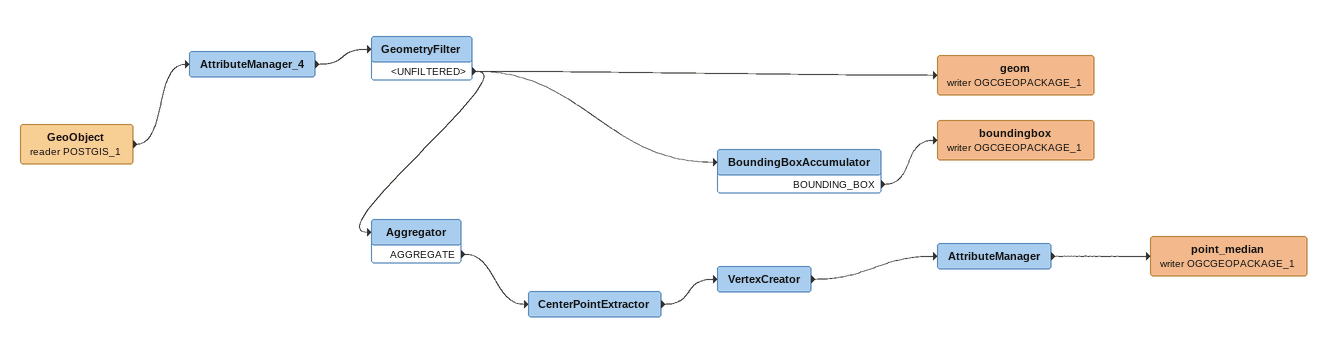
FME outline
GeoObject (reader POSTGIS_1)
    -> AttributeManager_4
AttributeManager_4
    -> GeometryFilter
GeometryFilter
    <UNFILTERED> -> BoundingBoxAccumulator
    <UNFILTERED> -> geom (writer OGCGEOPACKAGE_1)
    <UNFILTERED> -> Aggregator
geom (writer OGCGEOPACKAGE_1)
BoundingBoxAccumulator
    BOUNDING_BOX -> boundingbox (writer OGCGEOPACKAGE_1)
boundingbox (writer OGCGEOPACKAGE_1)
Aggregator
    AGGREGATE -> CenterPointExtractor
CenterPointExtractor
    -> VertexCreator
VertexCreator
    -> AttributeManager
AttributeManager
    -> point_median (writer OGCGEOPACKAGE_1)
point_median (writer OGCGEOPACKAGE_1)
